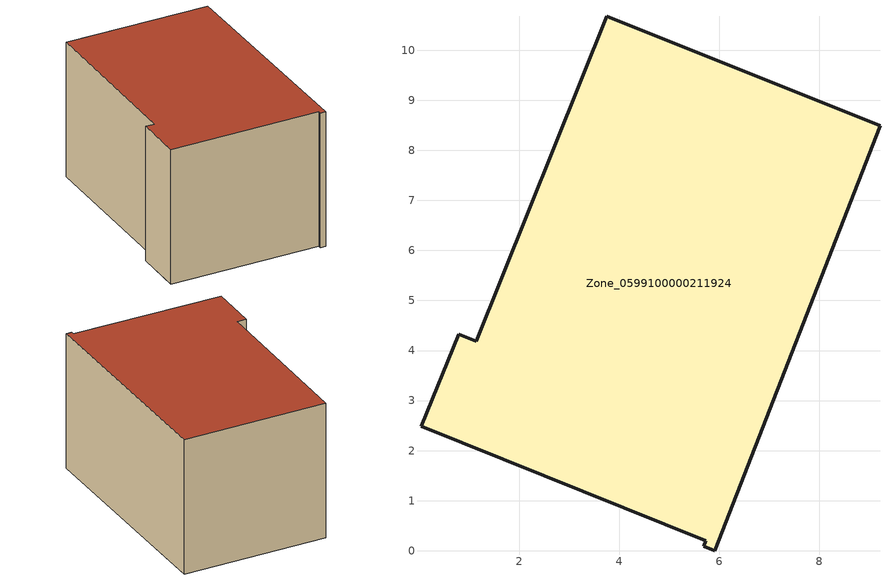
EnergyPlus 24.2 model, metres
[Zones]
Zone_0599100000211924
 floor ground (C_G): 5.91,0 5.69,0.09 5.73,0.2 0.05,2.48 0.79,4.33 1.14,4.19 3.75,10.68 9.21,8.49 z0
 wall outside (C_F): 1.14,4.19 0.79,4.33 0.05,2.48 5.73,0.2 5.69,0.09 5.91,0 9.21,8.49 3.75,10.68 1.14,4.19 z0:5.64
 roof outside (C_R): 5.69,0.09 5.91,0 9.21,8.49 3.75,10.68 1.14,4.19 0.79,4.33 0.05,2.48 5.73,0.2 z5.64
[BUILDING]
Pand.0599100000211924: North Axis=0; Terrain=City; Loads Convergence Tolerance Value=0.04; Temperature Convergence Tolerance Value=0.4; Solar Distribution=FullExterior; Maximum Number of Warmup Days=25; Minimum Number of Warmup Days=1
[Site:Location]
Rotterdam.The.Hague.AP_ZH_NLD Design_Conditions: Latitude=51.96; Longitude=4.45; Time Zone=1; Elevation=-4.5
[SITE:GROUNDTEMPERATURE:BUILDINGSURFACE]
18, 18, 18, 18, 18, 18, 18, 18, 18, 18, 18, 18
[MATERIAL] Thermal Absorptance=0.9; Solar Absorptance=0.7; Visible Absorptance=0.7
Name | Roughness | Thickness | Conductivity | Density | Specific Heat
G.TI.1975-1991 | MediumSmooth | 0.15 | 0.288461 | 540 | 1210
F.TI.1975-1991 | Rough | 0.3 | 0.230769 | 1920 | 840
R.TI.1975-1991 | MediumRough | 0.2 | 0.153846 | 1500 | 1000
[CONSTRUCTION]
C_G: G.TI.1975-1991
C_F: F.TI.1975-1991
C_R: R.TI.1975-1991
[ZONE]
Zone_0599100000211924: Type=1; Multiplier=1; Ceiling Height=Autocalculate; Volume=Autocalculate; Floor Area=autocalculate; Part of Total Floor Area=Yes
[ZONEINFILTRATION:DESIGNFLOWRATE]
Infil_Zone_0599100000211924: Zone or ZoneList or Space or SpaceList=Zone_0599100000211924; Schedule=AlwaysOn; Design Flow Rate Calculation Method=Flow/Area; Flow Rate per Floor Area=0.003; Constant Term Coefficient=1; Temperature Term Coefficient=0; Velocity Term Coefficient=0; Velocity Squared Term Coefficient=0
[HVACTEMPLATE:ZONE:IDEALLOADSAIRSYSTEM]
Zone_0599100000211924: Maximum Heating Supply Air Temperature=50; Minimum Cooling Supply Air Temperature=13; Maximum Heating Supply Air Humidity Ratio=0.0156; Minimum Cooling Supply Air Humidity Ratio=0.0077; Heating Limit=NoLimit; Cooling Limit=NoLimit; Dehumidification Control Type=ConstantSensibleHeatRatio; Cooling Sensible Heat Ratio=0.7; Dehumidification Setpoint=60; Humidification Control Type=None; Humidification Setpoint=30; Outdoor Air Method=None; Outdoor Air Flow Rate per Person=0.00944; Outdoor Air Flow Rate per Zone Floor Area=0; Outdoor Air Flow Rate per Zone=0; Demand Controlled Ventilation Type=None; Outdoor Air Economizer Type=NoEconomizer; Heat Recovery Type=None; Sensible Heat Recovery Effectiveness=0.7; Latent Heat Recovery Effectiveness=0.65
[ZONECONTROL:THERMOSTAT]
ThermostatControl_Zone_0599100000211924: Zone or ZoneList=Zone_0599100000211924; Control Type Schedule=DualSetpointControlType; Control 1=Thermostat_Zone_0599100000211924; Temperature Difference Between Cutout And Setpoint=0
[THERMOSTATSETPOINT:DUALSETPOINT]
Thermostat_Zone_0599100000211924: Heating Setpoint Temperature Schedule=HeatingSetpoint_Zone_0599100000211924; Cooling Setpoint Temperature Schedule=CoolingSetpoint_Zone_0599100000211924
[SCHEDULE:COMPACT]
HeatingSetpoint_Zone_0599100000211924: Through: 12/31, For: AllDays, Until: 24:00, 21
CoolingSetpoint_Zone_0599100000211924: Through: 12/31, For: AllDays, Until: 24:00, 24
DualSetpointControlType: Through: 12/31, For: AllDays, Until: 24:00, 4
AlwaysOn: Through: 12/31, For: AllDays, Until: 24:00, 1
